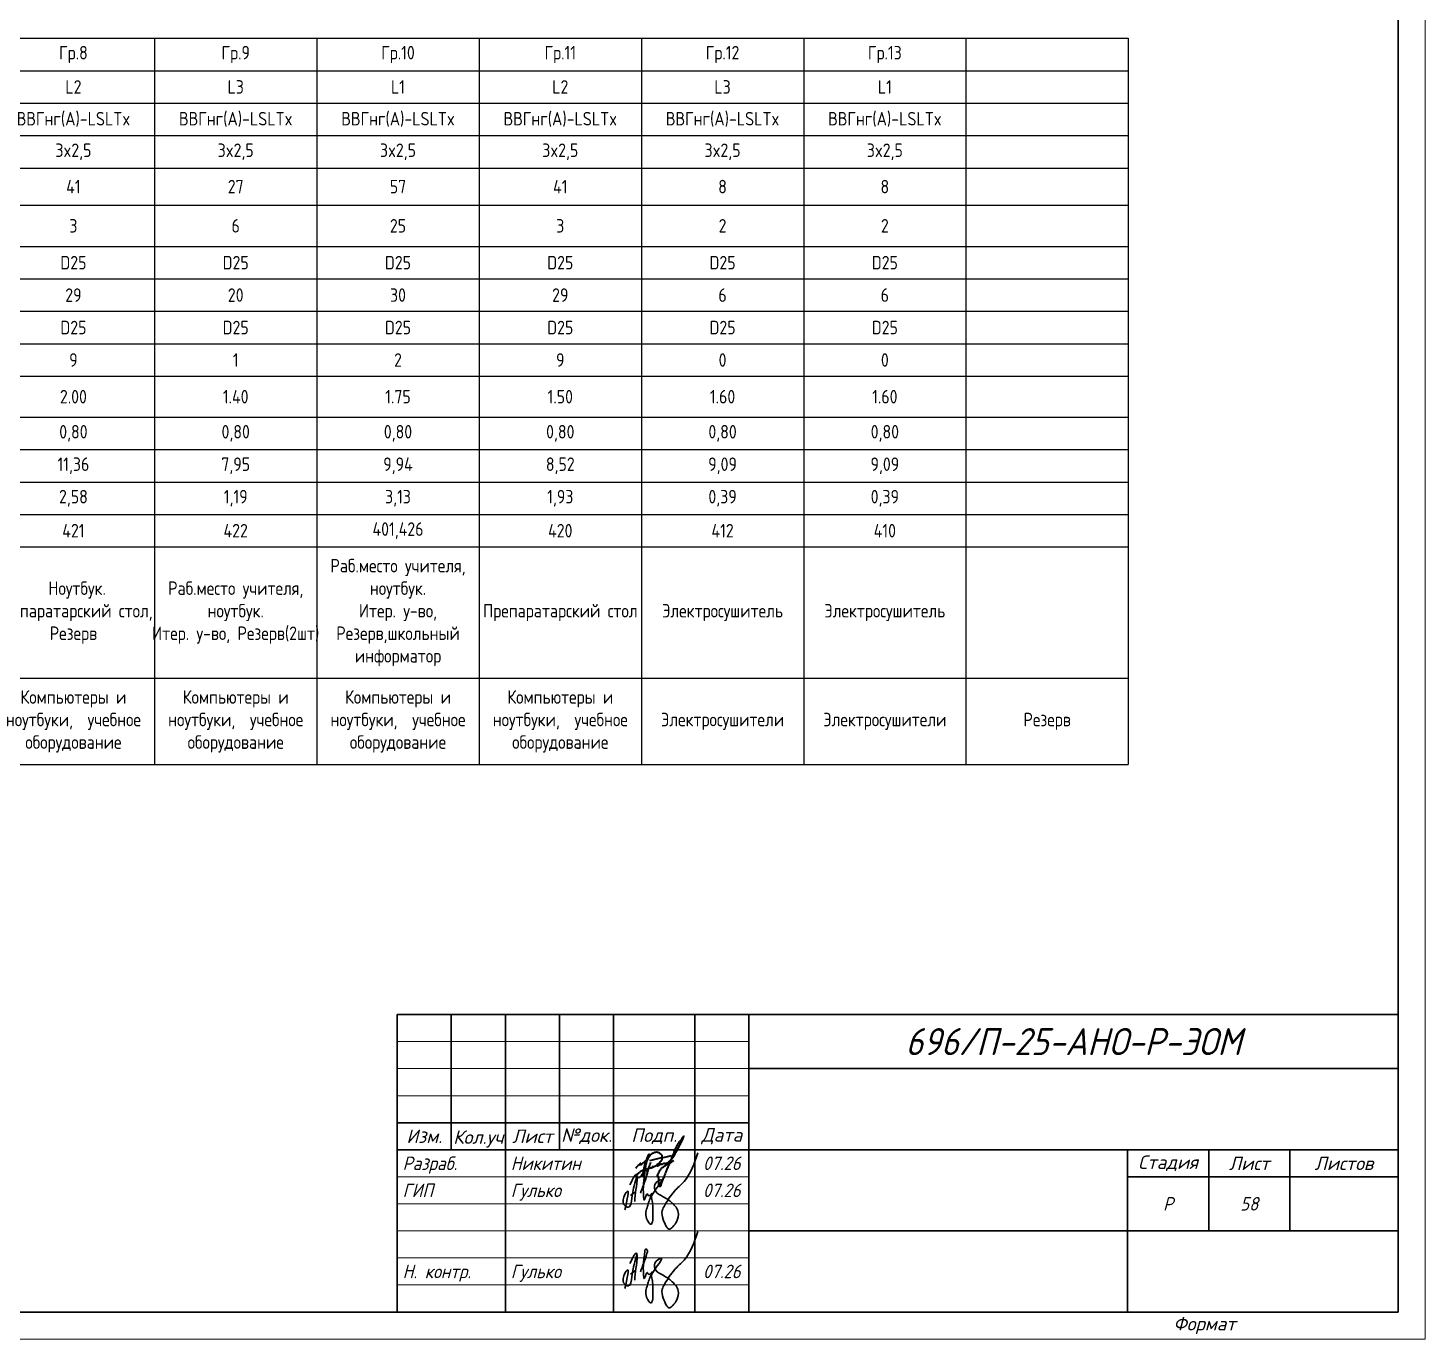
# Model space of a CAD drawing. Header units: millimetres. Extents: x -32 to 417638015, y -35 to 175284279.
# Drawn here: x 1428383 to 1454210, y 20248 to 44491 of the extents above; entities that cross this region are included whole.
import ezdxf
from ezdxf.enums import TextEntityAlignment as Align

# ---------------------------------------------------------------- set-up
doc = ezdxf.new("R2010")
doc.units = ezdxf.units.MM
doc.layers.add('RAMKA', color=7, linetype='Continuous')
doc.layers.add('Подписи', color=7, linetype='Continuous', lineweight=9, true_color=0x312af4)
doc.layers.add('ПП_Оформление_подписи_ГИП_Гулько', color=5, linetype='Continuous', lineweight=30)
doc.layers.add('ПП_Оформление_подписи_Разраб_ЭОМ_Никитин', color=5, linetype='Continuous', lineweight=30)
doc.styles.add('ISOCPEUR', font='isocpeur.ttf', dxfattribs={"width": 0.85, "height": 275})
doc.styles.add('RAMKA', font='isocpeur.ttf', dxfattribs={"oblique": 15, "height": 5})
doc.styles.get("Standard").update_dxf_attribs({"font": 'arial.ttf'})

# ---------------------------------------------------------------- blocks, each defined once
blk = doc.blocks.new('*T1214')
at = {"color": 0, "linetype": 'ByBlock', "lineweight": -2, "transparency": 16777216}
for p, q in [((0, 0), (51097, 0)), ((0, 0), (0, -13428)), ((6097, 0), (6097, -13428)), ((9097, 0), (9097, -13428)), ((12097, 0), (12097, -13428)), ((15097, 0), (15097, -13428)), ((18097, 0), (18097, -13428)), ((21097, 0), (21097, -13428)), ((24097, 0), (24097, -13428)), ((27097, 0), (27097, -13428)), ((30097, 0), (30097, -13428)), ((33097, 0), (33097, -13428)), ((36097, 0), (36097, -13428)), ((39097, 0), (39097, -13428)), ((42097, 0), (42097, -13428)), ((45097, 0), (45097, -13428)), ((48097, 0), (48097, -13428)), ((51097, 0), (51097, -13428)), ((0, -600), (51097, -600)), ((0, -1200), (51097, -1200)), ((0, -1800), (51097, -1800)), ((0, -2400), (51097, -2400)), ((0, -3087), (51097, -3087)), ((1822, -3087), (1822, -6249)), ((4597, -3087), (4597, -6249)), ((1822, -3849), (51097, -3849)), ((4597, -4449), (51097, -4449)), ((1822, -5049), (51097, -5049)), ((4597, -5649), (51097, -5649)), ((0, -6249), (51097, -6249)), ((0, -7005), (51097, -7005)), ((0, -7605), (51097, -7605)), ((0, -8205), (51097, -8205)), ((0, -8805), (51097, -8805)), ((0, -9405), (51097, -9405)), ((0, -11833), (51097, -11833)), ((0, -13428), (51097, -13428))]:
    blk.add_line(p, q, dxfattribs=at)
at = {"color": 0, "transparency": 16777216, "char_height": 250, "attachment_point": 5, "style": 'ISOCPEUR'}
for s, insert, width in [('{\\fISOCPEUR|b0|i0|c0;Номер группы', (3048, -300), 6076.6), ('Гр.1', (7597, -300), 2980), ('Гр.2', (10597, -300), 2980), ('Гр.3', (16597, -300), 2980), ('Гр.4', (19597, -300), 2980), ('Гр.5', (22597, -300), 2980), ('Гр.6', (25597, -300), 2980), ('Гр.7', (28597, -300), 2980), ('Гр.8', (31597, -300), 2980), ('Гр.9', (34597, -300), 2980), ('Гр.10', (37597, -300), 2980), ('Гр.11', (40597, -300), 2980), ('Гр.12', (43597, -300), 2980), ('Гр.13', (46597, -300), 2980), ('{\\fISOCPEUR|b0|i0|c0;Фазность', (3048, -900), 6076.6), ('L1 L2 L3', (13597, -900), 2980), ('L3', (16597, -900), 2980), ('L3', (25597, -900), 2980), ('L3', (34597, -900), 2980), ('L3', (43597, -900), 2980), ('L1', (7597, -900), 2980), ('L2', (10597, -900), 2980), ('L1', (19597, -900), 2980), ('L2', (22597, -900), 2980), ('L1', (28597, -900), 2980), ('L2', (31597, -900), 2980), ('L1', (37597, -900), 2980), ('L2', (40597, -900), 2980), ('L1', (46597, -900), 2980), ('{\\fISOCPEUR|b0|i0|c0;Марка кабеля', (3048, -1500), 6076.6), ('ВВГнг(A)-LSLTx', (7597, -1500), 2980), ('ВВГнг(A)-LSLTx', (10597, -1500), 2980), ('ВВГнг(A)-LSLTx', (16597, -1500), 2980), ('{\\fISOCPEUR|b0|i0|c0;ВВГнг(A)-LSLTx', (19597, -1500), 2980), ('{\\fISOCPEUR|b0|i0|c0;ВВГнг(A)-LSLTx', (22597, -1500), 2980), ('{\\fISOCPEUR|b0|i0|c0;ВВГнг(A)-LSLTx', (25597, -1500), 2980), ('{\\fISOCPEUR|b0|i0|c0;ВВГнг(A)-LSLTx', (28597, -1500), 2980), ('{\\fISOCPEUR|b0|i0|c0;ВВГнг(A)-LSLTx', (31597, -1500), 2980), ('{\\fISOCPEUR|b0|i0|c0;ВВГнг(A)-LSLTx', (34597, -1500), 2980), ('{\\fISOCPEUR|b0|i0|c0;ВВГнг(A)-LSLTx', (37597, -1500), 2980), ('{\\fISOCPEUR|b0|i0|c0;ВВГнг(A)-LSLTx', (40597, -1500), 2980), ('{\\fISOCPEUR|b0|i0|c0;ВВГнг(A)-LSLTx', (43597, -1500), 2980), ('{\\fISOCPEUR|b0|i0|c0;ВВГнг(A)-LSLTx', (46597, -1500), 2980), ('{\\fISOCPEUR|b0|i0|c0;Сечение кабеля', (3048, -2100), 6076.6), ('3x2,5', (7597, -2100), 2980), ('3x2,5', (10597, -2100), 2980), ('3x2,5', (16597, -2100), 2980), ('3x2,5', (19597, -2100), 2980), ('3x2,5', (22597, -2100), 2980), ('3x2,5', (25597, -2100), 2980), ('3x2,5', (28597, -2100), 2980), ('3x2,5', (31597, -2100), 2980), ('3x2,5', (34597, -2100), 2980), ('3x2,5', (37597, -2100), 2980), ('3x2,5', (40597, -2100), 2980), ('3x2,5', (43597, -2100), 2980), ('3x2,5', (46597, -2100), 2980), ('{\\fISOCPEUR|b0|i0|c0;Суммарная длина линии, м', (3048, -2743), 6076.6), ('42', (7597, -2743), 2980), ('29', (10597, -2743), 2980), ('20', (16597, -2743), 2980), ('25', (19597, -2743), 2980), ('24', (22597, -2743), 2980), ('23', (25597, -2743), 2980), ('17', (28597, -2743), 2980), ('41', (31597, -2743), 2980), ('27', (34597, -2743), 2980), ('57', (37597, -2743), 2980), ('41', (40597, -2743), 2980), ('8', (43597, -2743), 2980), ('8', (46597, -2743), 2980), ('в лотке, \\Pдлина участка', (3209, -3468), 2755.56), ('L каб., м', (5347, -3468), 1479.52), ('17', (7597, -3468), 2980), ('6', (10597, -3468), 2980), ('6', (16597, -3468), 2980), ('6', (19597, -3468), 2980), ('6', (22597, -3468), 2980), ('6', (25597, -3468), 2980), ('6', (28597, -3468), 2980), ('3', (31597, -3468), 2980), ('6', (34597, -3468), 2980), ('25', (37597, -3468), 2980), ('3', (40597, -3468), 2980), ('2', (43597, -3468), 2980), ('2', (46597, -3468), 2980), ('в ПВХ трубе \\P  ', (3209, -4449), 2755.56), ('D трубы', (5347, -4149), 1479.52), ('D25 ', (7597, -4149), 2980), ('D25 ', (10597, -4149), 2980), ('D25 ', (16597, -4149), 2980), ('D25 ', (19597, -4149), 2980), ('D25 ', (22597, -4149), 2980), ('D25 ', (25597, -4149), 2980), ('D25 ', (28597, -4149), 2980), ('D25 ', (31597, -4149), 2980), ('D25 ', (34597, -4149), 2980), ('D25 ', (37597, -4149), 2980), ('D25 ', (40597, -4149), 2980), ('D25 ', (43597, -4149), 2980), ('D25 ', (46597, -4149), 2980), ('Способ прокладки', (911, -4668), 1801.52), ('L каб., м', (5347, -4749), 1479.52), ('23', (7597, -4749), 2980), ('21', (10597, -4749), 2980), ('12', (16597, -4749), 2980), ('8', (19597, -4749), 2980), ('8', (22597, -4749), 2980), ('8', (25597, -4749), 2980), ('11', (28597, -4749), 2980), ('29', (31597, -4749), 2980), ('20', (34597, -4749), 2980), ('30', (37597, -4749), 2980), ('29', (40597, -4749), 2980), ('6', (43597, -4749), 2980), ('6', (46597, -4749), 2980), ('в ПВХ* трубе в полу \\P  ', (3209, -5649), 2755.56), ('D трубы', (5347, -5349), 1479.52), ('D25 ', (7597, -5349), 2980), ('D25 ', (10597, -5349), 2980), ('D25 ', (16597, -5349), 2980), ('D25 ', (19597, -5349), 2980), ('D25 ', (22597, -5349), 2980), ('D25 ', (25597, -5349), 2980), ('D25 ', (28597, -5349), 2980), ('D25 ', (31597, -5349), 2980), ('D25 ', (34597, -5349), 2980), ('D25 ', (37597, -5349), 2980), ('D25 ', (40597, -5349), 2980), ('D25 ', (43597, -5349), 2980), ('D25 ', (46597, -5349), 2980), ('L каб., м', (5347, -5949), 1479.52), ('2', (7597, -5949), 2980), ('2', (10597, -5949), 2980), ('2', (16597, -5949), 2980), ('11', (19597, -5949), 2980), ('10', (22597, -5949), 2980), ('9', (25597, -5949), 2980), ('0', (28597, -5949), 2980), ('9', (31597, -5949), 2980), ('1', (34597, -5949), 2980), ('2', (37597, -5949), 2980), ('9', (40597, -5949), 2980), ('0', (43597, -5949), 2980), ('0', (46597, -5949), 2980), ('Установленная мощность, кВт', (3048, -6627), 6076.6), ('1.40', (7597, -6627), 2980), ('1.40', (10597, -6627), 2980), ('2.50', (16597, -6627), 2980), ('1.50', (19597, -6627), 2980), ('1.50', (22597, -6627), 2980), ('1.50', (25597, -6627), 2980), ('2.50', (28597, -6627), 2980), ('2.00', (31597, -6627), 2980), ('1.40', (34597, -6627), 2980), ('1.75', (37597, -6627), 2980), ('1.50', (40597, -6627), 2980), ('1.60', (43597, -6627), 2980), ('1.60', (46597, -6627), 2980), ('Коэффициент мощности', (3048, -7305), 6076.6), ('0,90', (7597, -7305), 2980), ('0,90', (10597, -7305), 2980), ('0,90', (16597, -7305), 2980), ('0,90', (19597, -7305), 2980), ('0,90', (22597, -7305), 2980), ('0,90', (25597, -7305), 2980), ('0,90', (28597, -7305), 2980), ('0,80', (31597, -7305), 2980), ('0,80', (34597, -7305), 2980), ('0,80', (37597, -7305), 2980), ('0,80', (40597, -7305), 2980), ('0,80', (43597, -7305), 2980), ('0,80', (46597, -7305), 2980), ('Ток, А', (3048, -7905), 6076.6), ('7,07', (7597, -7905), 2980), ('7,07', (10597, -7905), 2980), ('12,63', (16597, -7905), 2980), ('7,58', (19597, -7905), 2980), ('7,58', (22597, -7905), 2980), ('7,58', (25597, -7905), 2980), ('12,63', (28597, -7905), 2980), ('11,36', (31597, -7905), 2980), ('7,95', (34597, -7905), 2980), ('9,94', (37597, -7905), 2980), ('8,52', (40597, -7905), 2980), ('9,09', (43597, -7905), 2980), ('9,09', (46597, -7905), 2980), ('{\\fISOCPEUR|b0|i0|c0;Потеря напряжения, %', (3048, -8505), 6076.6), ('0,93', (7597, -8505), 2980), ('0,64', (10597, -8505), 2980), ('1,56', (16597, -8505), 2980), ('0,94', (19597, -8505), 2980), ('0,90', (22597, -8505), 2980), ('0,86', (25597, -8505), 2980), ('1,08', (28597, -8505), 2980), ('2,58', (31597, -8505), 2980), ('1,19', (34597, -8505), 2980), ('3,13', (37597, -8505), 2980), ('1,93', (40597, -8505), 2980), ('0,39', (43597, -8505), 2980), ('0,39', (46597, -8505), 2980), ('{\\fISOCPEUR|b0|i0|c0;№ помещения', (3048, -9105), 6076.6), ('419', (7597, -9105), 2980), ('420', (10597, -9105), 2980), ('420', (16597, -9105), 2980), ('420', (19597, -9105), 2980), ('420', (22597, -9105), 2980), ('420', (25597, -9105), 2980), ('420', (28597, -9105), 2980), ('421', (31597, -9105), 2980), ('422', (34597, -9105), 2980), ('401,426', (37597, -9105), 2980), ('420', (40597, -9105), 2980), ('412', (43597, -9105), 2980), ('410', (46597, -9105), 2980), ('Раб.место учителя, ноутбук.\\PИтер. у-во, Резерв,школьный информатор', (37597, -10619), 2980), ('Раб.место учителя, ноутбук.\\PИтер. у-во, Резерв(2шт)', (7597, -10619), 2980), ('Раб.место учителя, ноутбук, кнопка "Стоп".\\PИтер. у-во, Резерв(2шт)', (10597, -10619), 2980), (' Ноутбук.\\P{\\W0.85;\\C256;Препаратарский стол}, Резерв', (31597, -10619), 2980), ('Раб.место учителя, ноутбук.\\PИтер. у-во, Резерв(2шт)', (34597, -10619), 2980), ('{\\W0.85;\\C256; Стол демонстрационный }', (16597, -10619), 2980), ('{\\W0.85;\\C256;Стол лабораторный(5шт)}', (19597, -10619), 2980), ('{\\W0.85;\\C256;Стол лабораторный(5шт)}', (22597, -10619), 2980), ('{\\W0.85;\\C256;Стол лабораторный(5шт)}', (25597, -10619), 2980), ('Наименование электроприемника', (3048, -10619), 6076.6), ('{\\W0.85;\\C256;Мобильный класс}', (28597, -10619), 2980), ('{\\C256;Препаратарский стол} ', (40597, -10619), 2980), ('Электросушитель', (43597, -10619), 2980), ('Электросушитель', (46597, -10619), 2980), ('Компьютеры и ноутбуки,  учебное оборудование', (7597, -12631), 2980), ('Компьютеры и ноутбуки,  учебное оборудование', (10597, -12631), 2980), ('Компьютеры и ноутбуки,  учебное оборудование', (31597, -12631), 2980), ('Компьютеры и ноутбуки,  учебное оборудование', (34597, -12631), 2980), ('Компьютеры и ноутбуки,  учебное оборудование', (37597, -12631), 2980), ('Компьютеры и ноутбуки,  учебное оборудование', (40597, -12631), 2980), ('Лабораторное и учебное оборудование', (16597, -12631), 2980), ('Лабораторное и учебное оборудование', (19597, -12631), 2980), ('Лабораторное и учебное оборудование', (22597, -12631), 2980), ('Лабораторное и учебное оборудование', (25597, -12631), 2980), ('Лабораторное и учебное оборудование', (28597, -12631), 2980), ('Тип оборудования', (3048, -12631), 6076.6), ('Электросушители', (43597, -12631), 2980), ('Электросушители', (46597, -12631), 2980), ('Резерв', (49597, -12631), 2980)]:
    blk.add_mtext(s, dxfattribs=dict(at, insert=insert, width=width))
blk = doc.blocks.new('A$Cb06f03d6')
at = {"layer": 'ПП_Оформление_подписи_ГИП_Гулько'}
blk.add_line((-125812, 86151), (-99010, 105567), dxfattribs=at)
for points in [[(48334, 37486), (96196, 107493), (144753, 156012), (214812, 300877)], [(-75533, 97324), (-42210, 189000), (-42210, 208026), (-48269, 212783), (-52164, 202837), (-57357, 65757), (-56924, 62730), (-40479, 94297), (-32257, 83054), (-17543, 96459), (-18408, 94730), (-18706, 73957), (-12202, 5501), (-23909, -59489), (-44288, -31326), (-39549, 31070), (-17839, 86088), (28122, 165376), (-2229, 141546), (2107, 106452), (39396, 79590), (85790, 47095), (115708, 735), (107904, -44757), (87958, -72486), (68013, -84185), (56306, -72920)], [(-153665, 12505), (-142841, 105790), (-159754, 76722), (-152989, 32784), (-137429, 26024), (-117811, 71315), (-98869, 164600), (-92504, 179742), (-92297, 176756)], [(-128360, 138738), (-93552, 187518), (-92504, 179742), (-97797, 114560), (-104164, 55600)], [(56306, -72920), (39460, -35096), (34790, 9574), (48334, 37486)]]:
    blk.add_spline(points, degree=3, dxfattribs=at)
blk = doc.blocks.new('Никитин И.В. подпись')
at = {"color": 5, "lineweight": 35}
for points in [[(0, 0), (602, -1724), (2007, -2407), (3934, -2407), (6143, -802), (8311, 442), (9997, 1445), (11403, 2529), (12527, 3050), (13611, 2408), (15217, 2408), (17425, 3331), (19794, 4575), (21240, 5378), (22324, 5378), (23207, 3893), (23207, 3291), (28419, 5040), (34273, 8632), (43207, 17047), (50303, 27442), (55952, 36883), (62532, 48513), (67769, 59084), (72802, 69346), (75472, 74169), (78039, 81045), (79261, 83531), (75163, 79486), (71013, 74068), (65109, 66390), (62179, 61575), (59008, 56240), (56180, 50874), (51628, 41792), (48349, 33799), (44744, 25479), (41658, 16928), (38577, 9394), (35036, 222), (29326, -12715), (25523, -22346), (22704, -29814), (19481, -38250), (16561, -44005), (15820, -46019), (12174, -57338), (9438, -62595), (8070, -62595), (6749, -61249), (5999, -57223), (5999, -43279), (5999, -38153), (2629, -32924), (1836, -31590), (3630, -26797), (4762, -24498), (7660, -18166), (10828, -13721), (13524, -9949), (15882, -7592), (19252, -5100), (27677, -49), (35068, 4388), (40499, 7484), (49708, 13124)], [(-61141, -9119), (-56920, -4180), (-51478, 315), (-48257, 3367), (-47749, 4833), (-47749, 2430), (-47421, 1774), (-46569, 1403), (-45257, 1403), (-44361, 1818), (-40252, 5103), (-35357, 8946), (-30113, 14561), (-27569, 17068), (-25591, 20069), (-22835, 23741), (-21480, 28085), (-21480, 30147), (-22085, 30681), (-22903, 30681), (-23259, 30681), (-24184, 29614), (-24682, 28619), (-26710, 25099), (-28240, 21473), (-30339, 16283), (-33957, 4766), (-36631, -4274), (-38624, -14132), (-40786, -23569), (-44096, -30947), (-47059, -34122), (-49096, -35520), (-51630, -36412), (-54343, -36412), (-56664, -35591), (-58342, -34485), (-59056, -32345), (-58627, -29384), (-57235, -27351), (-53201, -23427), (-49774, -20822), (-44738, -17276), (-40454, -15564), (-37848, -14280), (-31137, -12104), (-25293, -10424), (-13570, -7108), (-5634, -3792), (1195, 873), (6533, 4946), (12124, 11398), (15268, 17253), (16169, 22480), (15268, 27238), (13103, 30122), (9749, 32825), (5774, 35220), (2203, 36625), (-4037, 36625), (-7969, 35904), (-13812, 33165), (-18538, 29849), (-21618, 25620), (-26152, 18460), (-28224, 13858), (-30608, 6833), (-31764, 2065), (-32434, -877), (-32817, -2860), (-33290, -5472), (-33874, -9228), (-35328, -17258), (-39288, -34300), (-34394, -13004)], [(-28077, -24913), (-17323, 8593)], [(-20379, 13407), (42726, 27296)], [(-12124, -2986), (-13038, -5766), (-12685, -6817), (-12402, -6759)]]:
    blk.add_spline(points, degree=3, dxfattribs=at)
blk = doc.blocks.new('*U817')
at = {"lineweight": 30, "transparency": 33554687}
for p, q in [((404, 5), (404, 60)), ((404, 60), (589, 60)), ((414, 35), (414, 60)), ((424, 5), (424, 60)), ((434, 35), (434, 60)), ((444, 5), (444, 60)), ((459, 5), (459, 60)), ((469, 5), (469, 60)), ((469, 50), (589, 50)), ((404, 40), (469, 40)), ((404, 35), (469, 35)), ((469, 35), (589, 35)), ((539, 20), (539, 35)), ((554, 20), (554, 35)), ((569, 20), (569, 35)), ((539, 30), (589, 30)), ((469, 20), (589, 20)), ((539, 5), (539, 20))]:
    blk.add_line(p, q, dxfattribs=at)
at = {"lineweight": 20, "transparency": 33554687}
for p, q in [((404, 55), (469, 55)), ((404, 50), (469, 50)), ((404, 45), (469, 45)), ((404, 30), (469, 30)), ((404, 25), (469, 25)), ((404, 20), (469, 20)), ((404, 15), (469, 15)), ((404, 10), (469, 10))]:
    blk.add_line(p, q, dxfattribs=at)
at = {"lineweight": 5, "transparency": 33554687}
blk.add_lwpolyline([(0, 0), (0, 420), (594, 420), (594, 0)], close=True, dxfattribs=at)
at = {"lineweight": 30, "transparency": 33554687}
blk.add_lwpolyline([(20, 5), (20, 415), (589, 415), (589, 5)], close=True, dxfattribs=at)
at = {"layer": 'Подписи', "transparency": 33554687, "xscale": 3.662109375000001e-05, "yscale": 3.662109375000001e-05, "zscale": 3.662109375000001e-05}
blk.add_blockref('A$Cb06f03d6', (451.71, 23.41), dxfattribs=at)
at = {"layer": 'ПП_Оформление_подписи_ГИП_Гулько', "transparency": 33554687, "xscale": 3.662109375000001e-05, "yscale": 3.662109375000001e-05, "zscale": 3.662109375000001e-05}
blk.add_blockref('A$Cb06f03d6', (451.71, 8.87), dxfattribs=at)
at = {"layer": 'ПП_Оформление_подписи_Разраб_ЭОМ_Никитин', "transparency": 33554687, "xscale": 6.346291230164351e-05, "yscale": 6.346291230164351e-05, "zscale": 6.346291230164351e-05}
blk.add_blockref('Никитин И.В. подпись', (451.98, 32.19), dxfattribs=at)
at = {"transparency": 33554687, "char_height": 2.5, "style": 'RAMKA'}
for s, insert, width, attachment_point in [('Лист', (429, 37.5), 10, 5), ('№док.', (439, 37.5), 10, 5), ('Подп.', (451.5, 37.5), 15, 5), ('Дата', (464, 37.5), 10, 5), ('Изм.', (409, 37.5), 10, 5), ('Кол.уч', (419, 37), 10, 5), ('Стадия', (546.5, 32.5), 15, 5), ('Лист', (561.5, 32.5), 15, 5), ('Листов', (579, 32.5), 20, 5), ('Формат  ', (559, 2.5), 95, 6)]:
    blk.add_mtext(s, dxfattribs=dict(at, insert=insert, width=width, attachment_point=attachment_point))
at = {"lineweight": 9, "transparency": 33554687, "oblique": 15, "width": 0.9}
blk.add_attdef('ОБЪЕКТ', text='', height=2.5, dxfattribs=at).set_placement((529, 42.5), align=Align.MIDDLE_CENTER)
at = {"transparency": 33554687, "style": 'RAMKA', "oblique": 15, "width": 0.9}
for tag, height, p in [('СТРАНИЦА', 0.00025, (589, 415)), ('ДАТА1', 2.5, (464, 32.5)), ('ДАТА2', 2.5, (464, 27.5)), ('СТАДИЯ', 2.5, (546.5, 25)), ('ЛИСТ', 2.5, (561.5, 25)), ('ЛИСТОВ', 2.5, (579, 25)), ('ДАТА3', 2.5, (464, 22.5)), ('ДАТА4', 2.5, (464, 17.5)), ('ДАТА5', 2.5, (464, 12.5)), ('ДАТА6', 2.5, (464, 7.5))]:
    blk.add_attdef(tag, text='', height=height, dxfattribs=at).set_placement(p, align=Align.MIDDLE_CENTER)
at = {"transparency": 33554687, "style": 'RAMKA', "oblique": 15, "width": 0.9, "flags": 8}
blk.add_attdef('ШИФР', text='', height=5, dxfattribs=at).set_placement((529, 55), align=Align.MIDDLE_CENTER)
at = {"transparency": 33554687, "style": 'RAMKA', "oblique": 15, "width": 0.9}
for tag, p in [('ДОЛЖНОСТЬ1', (405, 32.5)), ('ФИО1', (425, 32.5)), ('ДОЛЖНОСТЬ2', (405, 27.5)), ('ФИО2', (425, 27.5)), ('ДОЛЖНОСТЬ3', (405, 22.5)), ('ФИО3', (425, 22.5)), ('ДОЛЖНОСТЬ4', (405, 17.5)), ('ФИО4', (425, 17.5)), ('ДОЛЖНОСТЬ5', (405, 12.5)), ('ФИО5', (425, 12.5)), ('ДОЛЖНОСТЬ6', (405, 7.5)), ('ФИО6', (425, 7.5))]:
    blk.add_attdef(tag, text='', height=2.5, dxfattribs=at).set_placement(p, align=Align.MIDDLE_LEFT)
at = {"lineweight": 9, "transparency": 33554687, "oblique": 15, "width": 0.9, "flags": 128}
blk.add_attdef('НАИМЕНОВАНИЕ', text='', height=2.5, dxfattribs=at).set_placement((504, 12.5), align=Align.MIDDLE_CENTER)
at = {"lineweight": 13, "transparency": 33554687, "oblique": 15, "width": 0.9, "flags": 15}
blk.add_attdef('КОМПАНИЯ', text='', height=2.5, dxfattribs=at).set_placement((564, 12.5), align=Align.MIDDLE_CENTER)
at = {"transparency": 33554687, "style": 'RAMKA', "oblique": 15, "width": 0.9, "flags": 8}
blk.add_attdef('ФОРМАТЛИСТА', text='', height=2.5, dxfattribs=at).set_placement((560, 2.5), align=Align.MIDDLE_LEFT)

msp = doc.modelspace()

# ---------------------------------------------------------------- block references
msp.add_blockref('*T1214', (1397627, 44300))
at = {"layer": 'RAMKA', "transparency": 33554687}
ref = msp.add_blockref('*U817', (1394810, 20248), dxfattribs=dict(at, xscale=100, yscale=100, zscale=100))
ref.add_attrib('ШИФР', '696/П-25-АНО-Р-ЭОМ', dxfattribs={"layer": '0', "transparency": 33554687, "height": 500, "style": 'RAMKA', "oblique": 15, "width": 0.9}).set_placement((1447710, 25748), align=Align.MIDDLE_CENTER)
ref.add_attrib('СТАДИЯ', 'Р', dxfattribs={"layer": '0', "transparency": 33554687, "height": 250, "style": 'RAMKA', "oblique": 15, "width": 0.9}).set_placement((1449460, 22748), align=Align.MIDDLE_CENTER)
ref.add_attrib('ЛИСТ', '58', dxfattribs={"layer": '0', "transparency": 33554687, "height": 250, "style": 'RAMKA', "oblique": 15, "width": 0.9}).set_placement((1450960, 22748), align=Align.MIDDLE_CENTER)
ref.add_attrib('ДОЛЖНОСТЬ1', 'Разраб.', dxfattribs={"layer": '0', "transparency": 33554687, "height": 250, "style": 'RAMKA', "oblique": 15, "width": 0.9}).set_placement((1435310, 23498), align=Align.MIDDLE_LEFT)
ref.add_attrib('ДОЛЖНОСТЬ2', 'ГИП', dxfattribs={"layer": '0', "transparency": 33554687, "height": 250, "style": 'RAMKA', "oblique": 15, "width": 0.9}).set_placement((1435310, 22998), align=Align.MIDDLE_LEFT)
ref.add_attrib('ДОЛЖНОСТЬ5', 'Н. контр.', dxfattribs={"layer": '0', "transparency": 33554687, "height": 250, "style": 'RAMKA', "oblique": 15, "width": 0.9}).set_placement((1435310, 21498), align=Align.MIDDLE_LEFT)
ref.add_attrib('ФИО1', 'Никитин', dxfattribs={"layer": '0', "transparency": 33554687, "height": 250, "style": 'RAMKA', "oblique": 15, "width": 0.9}).set_placement((1437310, 23498), align=Align.MIDDLE_LEFT)
ref.add_attrib('ФИО2', 'Гулько', dxfattribs={"layer": '0', "transparency": 33554687, "height": 250, "style": 'RAMKA', "oblique": 15, "width": 0.9}).set_placement((1437310, 22998), align=Align.MIDDLE_LEFT)
ref.add_attrib('ФИО5', 'Гулько', dxfattribs={"layer": '0', "transparency": 33554687, "height": 250, "style": 'RAMKA', "oblique": 15, "width": 0.9}).set_placement((1437310, 21498), align=Align.MIDDLE_LEFT)
ref.add_attrib('ДАТА1', '07.26', dxfattribs={"layer": '0', "transparency": 33554687, "height": 250, "style": 'RAMKA', "oblique": 15, "width": 0.9}).set_placement((1441210, 23498), align=Align.MIDDLE_CENTER)
ref.add_attrib('ДАТА2', '07.26', dxfattribs={"layer": '0', "transparency": 33554687, "height": 250, "style": 'RAMKA', "oblique": 15, "width": 0.9}).set_placement((1441210, 22998), align=Align.MIDDLE_CENTER)
ref.add_attrib('ДАТА5', '07.26', dxfattribs={"layer": '0', "transparency": 33554687, "height": 250, "style": 'RAMKA', "oblique": 15, "width": 0.9}).set_placement((1441210, 21498), align=Align.MIDDLE_CENTER)

doc.saveas('drawing.dxf')
